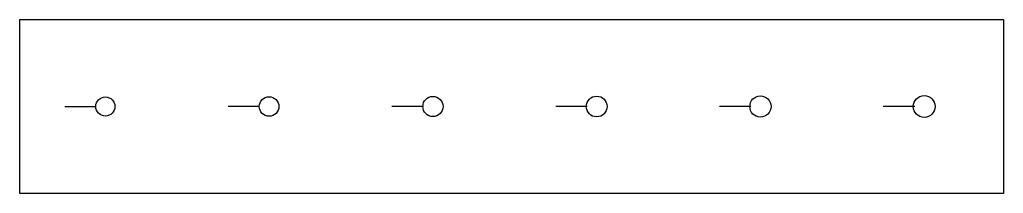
# Model space of a CAD drawing. Header units: millimetres. Extents: x 3311 to 3491, y 1545 to 1577.
import ezdxf

# ---------------------------------------------------------------- set-up
doc = ezdxf.new("R2010")
doc.units = ezdxf.units.MM

msp = doc.modelspace()

# ---------------------------------------------------------------- linework, layer by layer
msp.add_line((3319.55, 1560.77), (3325.25, 1560.77))
at = {"linetype": 'Continuous'}
for p, q in [((3355.25, 1560.77), (3349.5, 1560.77)), ((3385.25, 1560.77), (3379.5, 1560.77)), ((3415.25, 1560.77), (3409.5, 1560.77)), ((3445.25, 1560.77), (3439.5, 1560.77)), ((3475.25, 1560.77), (3469.5, 1560.77))]:
    msp.add_line(p, q, dxfattribs=at)
msp.add_lwpolyline([(3311.31, 1576.7), (3491.49, 1576.7), (3491.49, 1544.84), (3311.31, 1544.84)], close=True, dxfattribs=at)
for centre, radius in [((3327, 1560.77), 1.75), ((3357, 1560.77), 1.8), ((3387, 1560.77), 1.85), ((3417, 1560.77), 1.9), ((3447, 1560.77), 1.95), ((3477, 1560.77), 2)]:
    msp.add_circle(centre, radius, dxfattribs=at)

doc.saveas('drawing.dxf')
